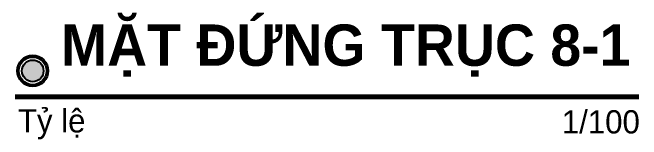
# Model space of a CAD drawing. Extents: x -79995 to 347433, y -157641 to 104789.
# Drawn here: x 135 to 6203, y -65572 to -64345 of the extents above; entities that cross this region are included whole.
import ezdxf

# ---------------------------------------------------------------- set-up
doc = ezdxf.new("R2010")
doc.units = 0
doc.layers.add('DIM', color=1, linetype='CONTINUOUS')
doc.layers.add('TEXT', color=7, linetype='CONTINUOUS')
doc.styles.add('SWISS-CONDENSE', font='')
doc.styles.get('SWISS-CONDENSE').set_extended_font_data('VNI-Swiss-Condense')

msp = doc.modelspace()

# ---------------------------------------------------------------- hatches: boundary and pattern name
at = {"layer": 'DIM', "linetype": 'ByBlock'}
msp.add_hatch(color=1, dxfattribs=at).paths.add_polyline_path([(433.641, -64908.97, 1), (224.601, -64908.97, 1)])

# ---------------------------------------------------------------- linework, layer by layer
at = {"layer": 'TEXT', "color": 7, "linetype": 'ByBlock', "const_width": 48.75}
msp.add_lwpolyline([(6178.514, -65160.737), (1343.336, -65160.737), (6178.514, -65160.737), (159.133, -65160.737)], dxfattribs=at)
at = {"layer": 'TEXT', "color": 7, "linetype": 'ByBlock'}
for radius in [150.491, 133.77, 104.52]:
    msp.add_circle((329.121, -64908.97), radius, dxfattribs=at)

# ---------------------------------------------------------------- texts
at = {"layer": 'TEXT', "color": 7, "insert": (601.551, -64460.138), "char_height": 400, "attachment_point": 1, "style": 'SWISS-CONDENSE'}
msp.add_mtext('{\\fVNI-Avo|b1|i0|c0|p2;MAËT ÑÖÙNG TRUÏC 8-1}', dxfattribs=at)
at = {"layer": 'TEXT', "color": 7, "linetype": 'ByBlock', "char_height": 225, "attachment_point": 1, "style": 'SWISS-CONDENSE'}
for s, insert in [('{\\fVNI-Avo|b0|i0|c0|p2;Tyû leä}', (186.153, -65279.604)), ('{\\fVNI-Avo|b0|i0|c0|p2;1/100}', (5434.795, -65289.577))]:
    msp.add_mtext(s, dxfattribs=dict(at, insert=insert))

doc.saveas('drawing.dxf')
